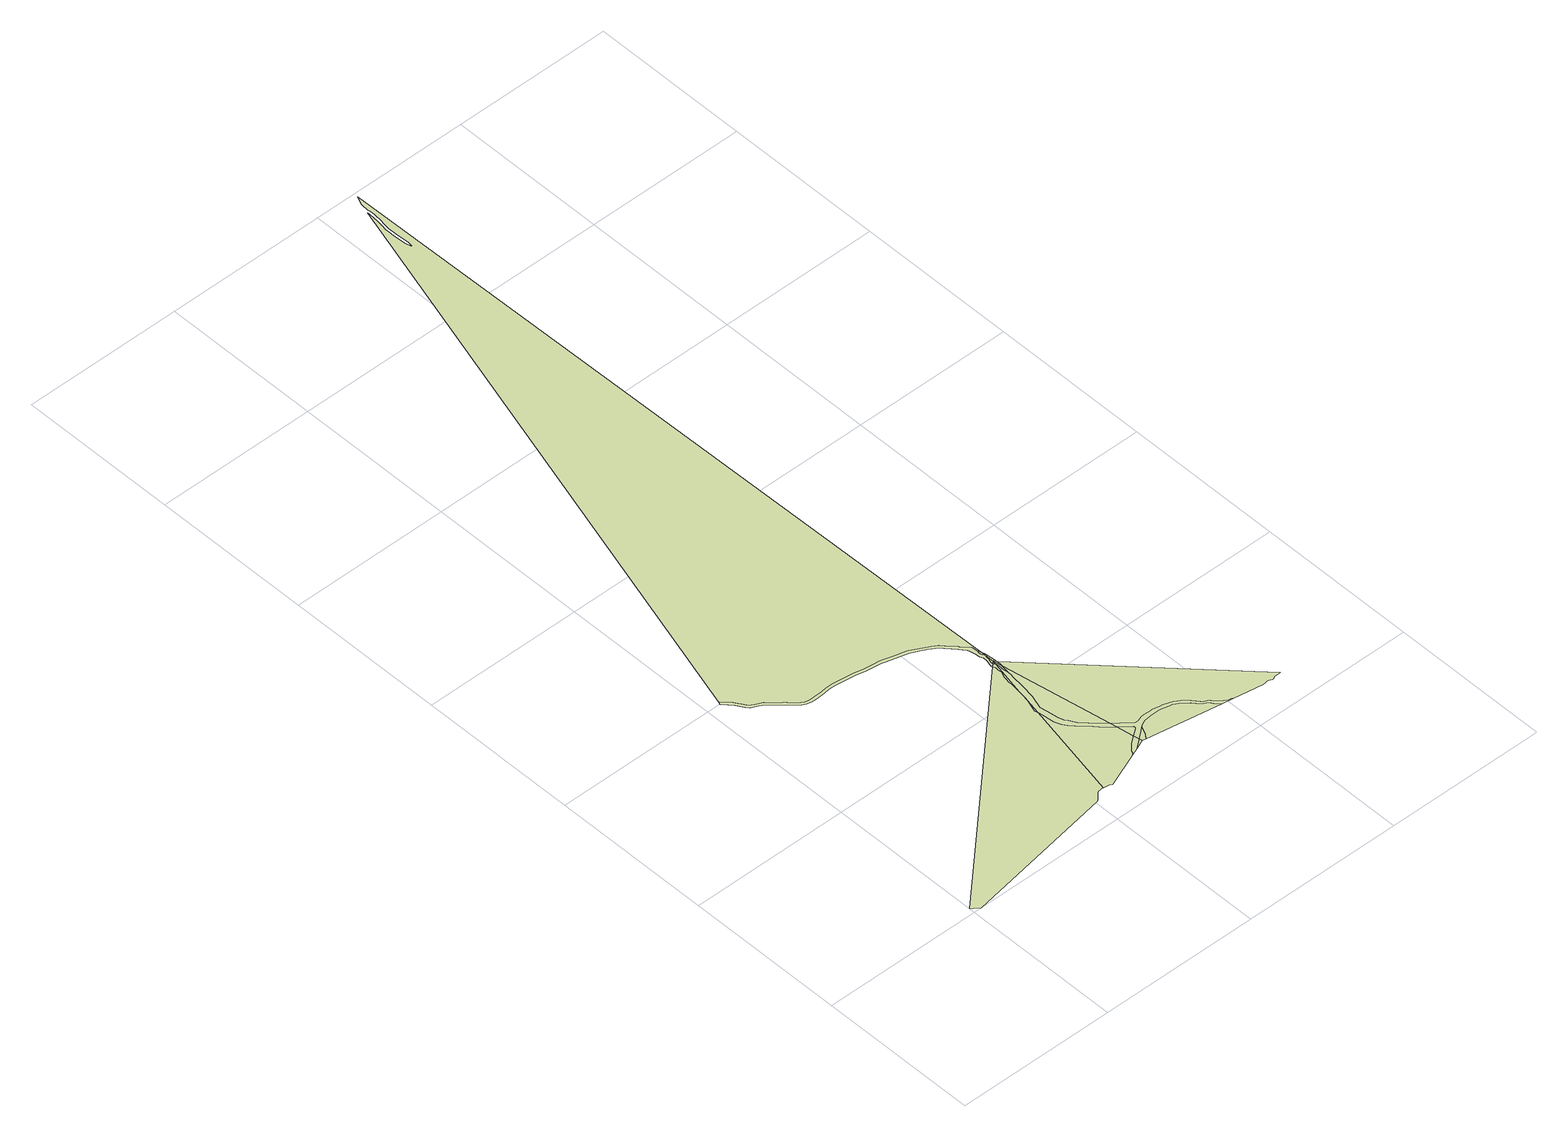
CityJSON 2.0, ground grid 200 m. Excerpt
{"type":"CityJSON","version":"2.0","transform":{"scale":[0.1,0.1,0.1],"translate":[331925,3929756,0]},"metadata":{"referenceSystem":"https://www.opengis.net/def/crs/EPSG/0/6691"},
"CityObjects":{
"landuse1":{"type":"LandUse","attributes":{"class":"203","LandUseDetailAttribute.orgLandUse":"10400","LandUseDetailAttribute.prefecture":"14","LandUseDetailAttribute.city":"14150","LandUseDetailAttribute.note":"都道府県","LandUseDetailAttribute.surveyYear":2015},"geometry":[{"type":"MultiSurface","lod":"1","boundaries":[[[0,1,2,3,4,5,6,7,8,9,10,11,12,13,14,15,16,17,18,19,20,21,22,23,24,25,26,27,28,29,30,31,32,33,34,35]]]}]},
"landuse2":{"type":"LandUse","attributes":{"class":"204","LandUseDetailAttribute.orgLandUse":"10500","LandUseDetailAttribute.prefecture":"14","LandUseDetailAttribute.city":"14150","LandUseDetailAttribute.note":"都道府県","LandUseDetailAttribute.surveyYear":2015},"geometry":[{"type":"MultiSurface","lod":"1","boundaries":[[[36,37,38,39,40,41,42,43,44,45,46,47,48,49,50,51,52,53,54,55,56,57,58,59,60,61,62,63,64,65,66,67,68,69,70,71,72,73,74,75,76,77,78,79,80,81,82,83,84,85,86,87,88,89,90,91,92,93,94,95,96,97,98,99,100,101,102,103,104,105,106,107,108,109,110,111,112,113,114,115,116,117,118,119,120,121,122,123,124,125,126,127,128,129,130,131,132,133,134,135,136,137,138,139,140,141,142,143,144,145,146,147,148,149,150,151,152,153,154]]]}]},
"landuse3":{"type":"LandUse","attributes":{"class":"203","LandUseDetailAttribute.orgLandUse":"10400","LandUseDetailAttribute.prefecture":"14","LandUseDetailAttribute.city":"14150","LandUseDetailAttribute.note":"都道府県","LandUseDetailAttribute.surveyYear":2015},"geometry":[{"type":"MultiSurface","lod":"1","boundaries":[[[155,156,157,158,159,160,161,162,163,32,31,164,165,166,167,168,169,170,171,172,173,174]]]}]},
"landuse4":{"type":"LandUse","attributes":{"class":"204","LandUseDetailAttribute.orgLandUse":"10500","LandUseDetailAttribute.prefecture":"14","LandUseDetailAttribute.city":"14150","LandUseDetailAttribute.note":"都道府県","LandUseDetailAttribute.surveyYear":2015},"geometry":[{"type":"MultiSurface","lod":"1","boundaries":[[[34,33,32]]]}]},
"landuse5":{"type":"LandUse","attributes":{"class":"204","LandUseDetailAttribute.orgLandUse":"10500","LandUseDetailAttribute.prefecture":"14","LandUseDetailAttribute.city":"14150","LandUseDetailAttribute.note":"都道府県","LandUseDetailAttribute.surveyYear":2015},"geometry":[{"type":"MultiSurface","lod":"1","boundaries":[[[173,172,171,170,169,168,167,175,176,177,178]]]}]},
"landuse6":{"type":"LandUse","attributes":{"class":"203","LandUseDetailAttribute.orgLandUse":"10400","LandUseDetailAttribute.prefecture":"14","LandUseDetailAttribute.city":"14150","LandUseDetailAttribute.note":"都道府県","LandUseDetailAttribute.surveyYear":2015},"geometry":[{"type":"MultiSurface","lod":"1","boundaries":[[[179,35,34]]]}]},
"landuse7":{"type":"LandUse","attributes":{"class":"203","LandUseDetailAttribute.orgLandUse":"10400","LandUseDetailAttribute.prefecture":"14","LandUseDetailAttribute.city":"14150","LandUseDetailAttribute.note":"都道府県","LandUseDetailAttribute.surveyYear":2015},"geometry":[{"type":"MultiSurface","lod":"1","boundaries":[[[178,177,176,175,180]]]}]},
"landuse8":{"type":"LandUse","attributes":{"class":"204","LandUseDetailAttribute.orgLandUse":"10500","LandUseDetailAttribute.prefecture":"14","LandUseDetailAttribute.city":"14150","LandUseDetailAttribute.note":"都道府県","LandUseDetailAttribute.surveyYear":2015},"geometry":[{"type":"MultiSurface","lod":"1","boundaries":[[[181,182,183,184,185,186,187,188,189,190,35,179,34,32,163,162,161,160,159,158,157,156,155,174,191,192,193,194,195,196,197,198,199,200,201,202,203,204,205,206,207]]]}]},
"landuse9":{"type":"LandUse","attributes":{"class":"203","LandUseDetailAttribute.orgLandUse":"10400","LandUseDetailAttribute.prefecture":"14","LandUseDetailAttribute.city":"14150","LandUseDetailAttribute.note":"都道府県","LandUseDetailAttribute.surveyYear":2015},"geometry":[{"type":"MultiSurface","lod":"1","boundaries":[[[208,209,207,206,205,204,203,202,201,200,199,198,197,196,195,194,193,192,191]]]}]},
"landuse10":{"type":"LandUse","attributes":{"class":"203","LandUseDetailAttribute.orgLandUse":"10400","LandUseDetailAttribute.prefecture":"14","LandUseDetailAttribute.city":"14150","LandUseDetailAttribute.note":"都道府県","LandUseDetailAttribute.surveyYear":2015},"geometry":[{"type":"MultiSurface","lod":"1","boundaries":[[[210,211,212,213,174,173]]]}]},
"landuse11":{"type":"LandUse","attributes":{"class":"203","LandUseDetailAttribute.orgLandUse":"10400","LandUseDetailAttribute.prefecture":"14","LandUseDetailAttribute.city":"14150","LandUseDetailAttribute.note":"都道府県","LandUseDetailAttribute.surveyYear":2015},"geometry":[{"type":"MultiSurface","lod":"1","boundaries":[[[214,215,216,217,178,180,218]]]}]},
"landuse12":{"type":"LandUse","attributes":{"class":"204","LandUseDetailAttribute.orgLandUse":"10500","LandUseDetailAttribute.prefecture":"14","LandUseDetailAttribute.city":"14150","LandUseDetailAttribute.note":"都道府県","LandUseDetailAttribute.surveyYear":2015},"geometry":[{"type":"MultiSurface","lod":"1","boundaries":[[[219,220,221,18,17,16,15,14,13,12,11,10,9,8,7,6,5,4,3,2,1,0,35,190]]]}]},
"landuse13":{"type":"LandUse","attributes":{"class":"204","LandUseDetailAttribute.orgLandUse":"10500","LandUseDetailAttribute.prefecture":"14","LandUseDetailAttribute.city":"14150","LandUseDetailAttribute.note":"都道府県","LandUseDetailAttribute.surveyYear":2015},"geometry":[{"type":"MultiSurface","lod":"1","boundaries":[[[137,136,222,223,18,221]]]}]},
"landuse14":{"type":"LandUse","attributes":{"class":"203","LandUseDetailAttribute.orgLandUse":"10400","LandUseDetailAttribute.prefecture":"14","LandUseDetailAttribute.city":"14150","LandUseDetailAttribute.note":"都道府県","LandUseDetailAttribute.surveyYear":2015},"geometry":[{"type":"MultiSurface","lod":"1","boundaries":[[[224,190,189,188,187,186,185,184,183,182,181,207,209,208]]]}]},
"landuse15":{"type":"LandUse","attributes":{"class":"203","LandUseDetailAttribute.orgLandUse":"10400","LandUseDetailAttribute.prefecture":"14","LandUseDetailAttribute.city":"14150","LandUseDetailAttribute.note":"都道府県","LandUseDetailAttribute.surveyYear":2015},"geometry":[{"type":"MultiSurface","lod":"1","boundaries":[[[224,221,220,219,190]]]}]},
"landuse16":{"type":"LandUse","attributes":{"class":"203","LandUseDetailAttribute.orgLandUse":"10400","LandUseDetailAttribute.prefecture":"14","LandUseDetailAttribute.city":"14150","LandUseDetailAttribute.note":"都道府県","LandUseDetailAttribute.surveyYear":2015},"geometry":[{"type":"MultiSurface","lod":"1","boundaries":[[[224,137,221]]]}]},
"landuse17":{"type":"LandUse","attributes":{"class":"203","LandUseDetailAttribute.orgLandUse":"10400","LandUseDetailAttribute.prefecture":"14","LandUseDetailAttribute.city":"14150","LandUseDetailAttribute.note":"都道府県","LandUseDetailAttribute.surveyYear":2015},"geometry":[{"type":"MultiSurface","lod":"1","boundaries":[[[224,208,225,226]]]}]},
"landuse18":{"type":"LandUse","attributes":{"class":"203","LandUseDetailAttribute.orgLandUse":"10400","LandUseDetailAttribute.prefecture":"14","LandUseDetailAttribute.city":"14150","LandUseDetailAttribute.note":"都道府県","LandUseDetailAttribute.surveyYear":2015},"geometry":[{"type":"MultiSurface","lod":"1","boundaries":[[[224,226,227]]]}]},
"landuse19":{"type":"LandUse","attributes":{"class":"203","LandUseDetailAttribute.orgLandUse":"10400","LandUseDetailAttribute.prefecture":"14","LandUseDetailAttribute.city":"14150","LandUseDetailAttribute.note":"都道府県","LandUseDetailAttribute.surveyYear":2015},"geometry":[{"type":"MultiSurface","lod":"1","boundaries":[[[228,224,227]]]}]},
"landuse20":{"type":"LandUse","attributes":{"class":"203","LandUseDetailAttribute.orgLandUse":"10400","LandUseDetailAttribute.prefecture":"14","LandUseDetailAttribute.city":"14150","LandUseDetailAttribute.note":"都道府県","LandUseDetailAttribute.surveyYear":2015},"geometry":[{"type":"MultiSurface","lod":"1","boundaries":[[[229,154,153,152,151,150,149,148,147,146,145,144,143,142,141,140,139,138,137,224,230]]]}]},
"landuse21":{"type":"LandUse","attributes":{"class":"203","LandUseDetailAttribute.orgLandUse":"10400","LandUseDetailAttribute.prefecture":"14","LandUseDetailAttribute.city":"14150","LandUseDetailAttribute.note":"都道府県","LandUseDetailAttribute.surveyYear":2015},"geometry":[{"type":"MultiSurface","lod":"1","boundaries":[[[231,232,230,224,228]]]}]},
"landuse22":{"type":"LandUse","attributes":{"class":"203","LandUseDetailAttribute.orgLandUse":"10400","LandUseDetailAttribute.prefecture":"14","LandUseDetailAttribute.city":"14150","LandUseDetailAttribute.note":"都道府県","LandUseDetailAttribute.surveyYear":2015},"geometry":[{"type":"MultiSurface","lod":"1","boundaries":[[[233,234,235,236,237,238,239,240,241,242,243,244,245,246,247,248,249,250,251,252,253,254,255,256,257,83,82,81,80,79,78,77,76,75,74,73,72,71,70,69,68,67,66,65,64,63,62,61,60,59,58,57,56,55,54,53,52,51,50,49,48,47,46,45,44,43,42,41,40,39,38,37,36,154,229,230]]]}]},
"landuse23":{"type":"LandUse","attributes":{"class":"203","LandUseDetailAttribute.orgLandUse":"10400","LandUseDetailAttribute.prefecture":"14","LandUseDetailAttribute.city":"14150","LandUseDetailAttribute.note":"都道府県","LandUseDetailAttribute.surveyYear":2015},"geometry":[{"type":"MultiSurface","lod":"1","boundaries":[[[258,259,260,261,262,263,264,265,266,267,268,269,270,271,272,273,274,275,276,277,278,279,215,214,218,280]]]}]},
"landuse24":{"type":"LandUse","attributes":{"class":"204","LandUseDetailAttribute.orgLandUse":"10500","LandUseDetailAttribute.prefecture":"14","LandUseDetailAttribute.city":"14150","LandUseDetailAttribute.note":"都道府県","LandUseDetailAttribute.surveyYear":2015},"geometry":[{"type":"MultiSurface","lod":"1","boundaries":[[[281,282,283,284,285,286,287,288,289,290,291,292,293,294,295,296,297,298,299,300,301,302,303,304,305,306,307,308,309,310,311,312,313,314,315,316,317,318,319,191,174,213,212,211,210,173,178,217,216,215,279,278,277,276,275,274,273,272,271,270,269,268,267,266,265,264,263,262,261,260,259,258,280,320]]]}]},
"landuse25":{"type":"LandUse","attributes":{"class":"203","LandUseDetailAttribute.orgLandUse":"10400","LandUseDetailAttribute.prefecture":"14","LandUseDetailAttribute.city":"14150","LandUseDetailAttribute.note":"都道府県","LandUseDetailAttribute.surveyYear":2015},"geometry":[{"type":"MultiSurface","lod":"1","boundaries":[[[226,225,208,191,319,318,317,316,315,314,313,312,311,310,309,308,307,306,305,304,303,302,301,300,299,298,297,296,295,294,293,292,291,290,289,288,287,286,285,284,283,282,281,320,321,322,323,324,325,326,327,328,329,330,331,332]]]}]}
},
"vertices":[
[2546,2114,0],[2549,2184,0],[2550,2219,0],[2553,2237,0],[2556,2258,0],[2564,2291,0],[2572,2326,0],[2587,2357,0],[2595,2379,0],[2596,2387,0],[2596,2396,0],[2592,2412,0],[2590,2435,0],[2592,2445,0],[2595,2458,0],[2595,2465,0],[2593,2472,0],[2588,2482,0],[2583,2493,0],[7,78,0],[36,53,0],[97,1,0],[2027,329,0],[2043,342,0],[2116,416,0],[2129,427,0],[2136,430,0],[2144,432,0],[2155,432,0],[2179,432,0],[2201,432,0],[2202,432,0],[2465,1694,0],[2457,1738,0],[2508,1900,0],[2525,1980,0],
[2625,2792,0],[2621,2838,0],[2620,2843,0],[2619,2846,0],[2616,2850,0],[2609,2859,0],[2593,2874,0],[2592,2875,0],[2578,2887,0],[2570,2895,0],[2555,2911,0],[2533,2944,0],[2527,2951,0],[2432,3055,0],[2390,3099,0],[2327,3143,0],[2278,3172,0],[2121,3252,0],[2114,3255,0],[2102,3262,0],[1941,3306,0],[1842,3332,0],[1794,3346,0],[1703,3356,0],[1591,3374,0],[1486,3394,0],[1301,3421,0],[1224,3429,0],[1129,3432,0],[1064,3425,0],[947,3419,0],[887,3419,0],[836,3430,0],[795,3453,0],[742,3497,0],[690,3552,0],[664,3579,0],[577,3651,0],[515,3712,0],[436,3753,0],[399,3770,0],[375,3786,0],[357,3808,0],[333,3853,0],[328,3861,0],[287,3929,0],[248,3962,0],[181,4032,0],[170,3992,0],[224,3935,0],[259,3906,0],[275,3880,0],[301,3835,0],[327,3788,0],[359,3748,0],[421,3721,0],[494,3683,0],[553,3625,0],[640,3552,0],[718,3471,0],[774,3423,0],[824,3396,0],[883,3383,0],[948,3383,0],[1067,3390,0],[1130,3396,0],[1222,3394,0],[1297,3386,0],[1480,3359,0],[1584,3339,0],[1698,3320,0],[1787,3311,0],[1833,3298,0],[2089,3228,0],[2239,3152,0],[2247,3148,0],[2261,3141,0],[2307,3113,0],[2367,3071,0],[2406,3031,0],[2504,2922,0],[2530,2884,0],[2559,2845,0],[2566,2831,0],[2569,2824,0],[2570,2819,0],[2571,2816,0],[2585,2756,0],[2588,2723,0],[2587,2692,0],[2593,2671,0],[2603,2651,0],[2605,2637,0],[2605,2622,0],[2603,2607,0],[2601,2592,0],[2592,2564,0],[2584,2539,0],[2581,2525,0],[2580,2511,0],[2581,2503,0],[2613,2527,0],[2612,2533,0],[2612,2540,0],[2613,2546,0],[2615,2557,0],[2631,2615,0],[2635,2638,0],[2642,2668,0],[2641,2674,0],[2638,2679,0],[2629,2689,0],[2627,2693,0],[2617,2730,0],[2617,2733,0],[2622,2752,0],[2625,2770,0],[2625,2779,0],[2625,2789,0],
[2818,1070,0],[2737,1159,0],[2716,1184,0],[2667,1231,0],[2610,1290,0],[2560,1351,0],[2524,1401,0],[2494,1482,0],[2474,1638,0],[2233,428,0],[2277,419,0],[2312,406,0],[2743,575,0],[2751,582,0],[2766,594,0],[2789,640,0],[2824,677,0],[2854,706,0],[2948,775,0],[2912,988,0],
[2844,615,0],[2924,677,0],[2941,690,0],[2960,704,0],
[2516,1925,0],
[2967,664,0],
[2633,2242,0],[2641,2290,0],[2643,2346,0],[2639,2376,0],[2636,2406,0],[2636,2431,0],[2637,2442,0],[2636,2485,0],[2634,2494,0],[2633,2498,0],[2897,1072,0],[2885,1082,0],[2852,1112,0],[2785,1179,0],[2738,1230,0],[2705,1262,0],[2662,1316,0],[2617,1396,0],[2588,1436,0],[2564,1499,0],[2546,1649,0],[2531,1733,0],[2584,1902,0],[2586,1909,0],[2613,2078,0],[2619,2117,0],[2631,2220,0],
[2663,2439,0],[2641,2272,0],
[3032,837,0],[3045,854,0],[3045,864,0],[3042,874,0],
[3052,713,0],[3101,812,0],[3058,774,0],[3053,770,0],[3007,657,0],
[2630,2503,0],[2621,2514,0],[2616,2524,0],
[2581,2502,0],[2583,2494,0],
[2644,2550,0],
[2667,2474,0],[2666,2526,0],
[2666,2536,0],
[2665,2554,0],
[2632,2771,0],[2641,2737,0],
[2664,2610,0],[2655,2683,0],
[2511,11942,0],[2508,11931,0],[2469,11841,0],[2464,11817,0],[2458,11734,0],[2461,11710,0],[2466,11677,0],[2463,11617,0],[2455,11539,0],[2445,11470,0],[2431,11391,0],[2432,11362,0],[2432,11277,0],[2443,11103,0],[2433,11030,0],[2424,11050,0],[2406,11115,0],[2396,11276,0],[2396,11361,0],[2395,11394,0],[2410,11476,0],[2419,11544,0],[2427,11620,0],[2430,11676,0],[2426,11703,0],
[3910,514,0],[3886,539,0],[3869,569,0],[3857,588,0],[3845,603,0],[3827,617,0],[3803,629,0],[3766,655,0],[3750,667,0],[3747,671,0],[3744,675,0],[3736,687,0],[3707,728,0],[3612,801,0],[3555,834,0],[3518,844,0],[3431,868,0],[3407,871,0],[3307,872,0],[3199,863,0],[3164,849,0],[3115,825,0],[3927,503,0],
[4057,487,0],[4019,495,0],[3939,551,0],[3920,566,0],[3900,590,0],[3879,612,0],[3861,630,0],[3840,642,0],[3816,655,0],[3797,666,0],[3790,674,0],[3788,677,0],[3761,713,0],[3737,744,0],[3730,751,0],[3698,781,0],[3659,818,0],[3597,864,0],[3593,865,0],[3560,876,0],[3556,877,0],[3486,899,0],[3472,903,0],[3453,908,0],[3394,918,0],[3352,925,0],[3338,926,0],[3246,930,0],[3205,924,0],[3195,923,0],[3166,913,0],[3142,905,0],[3132,904,0],[3121,903,0],[3119,903,0],[3101,904,0],[3042,953,0],[2979,1005,0],[2908,1064,0],[4071,479,0],
[4429,419,0],[4461,424,0],[4496,430,0],[4510,428,0],[4553,410,0],[4570,413,0],[4577,418,0],[4586,421,0],[4599,424,0],[4617,426,0],[4671,428,0],[4679,428,0]
]}
